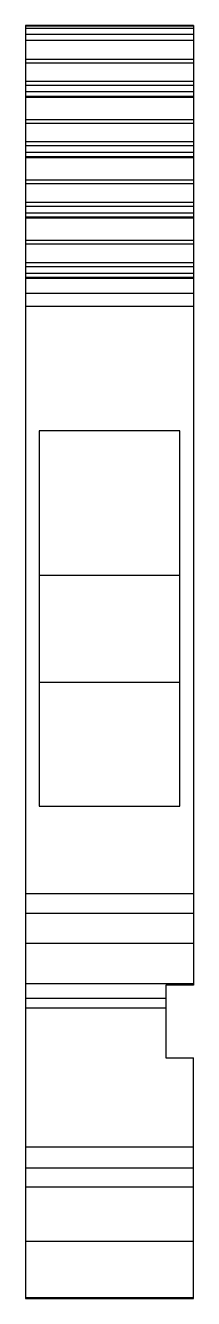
# Model space of a CAD drawing. Header units: millimetres. Extents: x 0 to 6.1, y 0 to 46.3.
import ezdxf

# ---------------------------------------------------------------- set-up
doc = ezdxf.new("R2010")
doc.units = ezdxf.units.MM

msp = doc.modelspace()

# ---------------------------------------------------------------- linework, layer by layer
at = {"color": 7, "linetype": 'Continuous', "lineweight": 25}
for p, q in [((0, 46.25), (0, 0)), ((6.1, 46.25), (0, 46.25)), ((6.1, 46.25), (6.1, 11.39)), ((0, 46.242), (6.1, 46.242)), ((0, 46.153), (6.1, 46.153)), ((0, 45.928), (6.1, 45.928)), ((6.1, 45.705), (0, 45.705)), ((6.1, 45.014), (0, 45.014)), ((0, 44.898), (6.1, 44.898)), ((6.1, 44.213), (0, 44.213)), ((6.1, 44.072), (0, 44.072)), ((6.1, 43.833), (0, 43.833)), ((6.1, 43.671), (0, 43.671)), ((0, 43.643), (6.1, 43.643)), ((6.1, 42.821), (0, 42.821)), ((0, 42.706), (6.1, 42.706)), ((6.1, 42.021), (0, 42.021)), ((6.1, 41.88), (0, 41.88)), ((6.1, 41.641), (0, 41.641)), ((6.1, 41.479), (0, 41.479)), ((0, 41.451), (6.1, 41.451)), ((6.1, 40.629), (0, 40.629)), ((0, 40.514), (6.1, 40.514)), ((0, 39.829), (6.1, 39.829)), ((0, 39.688), (6.1, 39.688)), ((0, 39.449), (6.1, 39.449)), ((6.1, 39.287), (0, 39.287)), ((0, 39.259), (6.1, 39.259)), ((6.1, 38.437), (0, 38.437)), ((0, 38.322), (6.1, 38.322)), ((0, 37.637), (6.1, 37.637)), ((0, 37.496), (6.1, 37.496)), ((0, 37.257), (6.1, 37.257)), ((6.1, 37.095), (0, 37.095)), ((0, 37.068), (6.1, 37.068)), ((6.1, 36.516), (0, 36.516)), ((0, 36.048), (6.1, 36.048)), ((5.6, 31.529), (0.5, 31.529)), ((0.5, 31.529), (0.5, 17.89)), ((5.6, 17.89), (5.6, 31.529)), ((0.5, 26.28), (5.6, 26.28)), ((5.6, 22.38), (0.5, 22.38)), ((0.5, 17.89), (5.6, 17.89)), ((6.1, 14.707), (0, 14.707)), ((0, 13.997), (6.1, 13.997)), ((6.1, 12.9), (0, 12.9)), ((0, 11.448), (6.1, 11.448)), ((5.1, 11.39), (5.1, 8.75)), ((6.1, 11.39), (5.1, 11.39)), ((5.1, 10.9), (0, 10.9)), ((0, 10.563), (5.1, 10.563)), ((5.1, 8.75), (6.1, 8.75)), ((6.1, 0), (6.1, 8.75)), ((6.1, 5.5), (0, 5.5)), ((0, 4.75), (6.1, 4.75)), ((6.1, 4.05), (0, 4.05)), ((0, 2.088), (6.1, 2.088)), ((6.1, 0.024), (0, 0.024)), ((0, 0), (6.1, 0))]:
    msp.add_line(p, q, dxfattribs=at)

doc.saveas('drawing.dxf')
